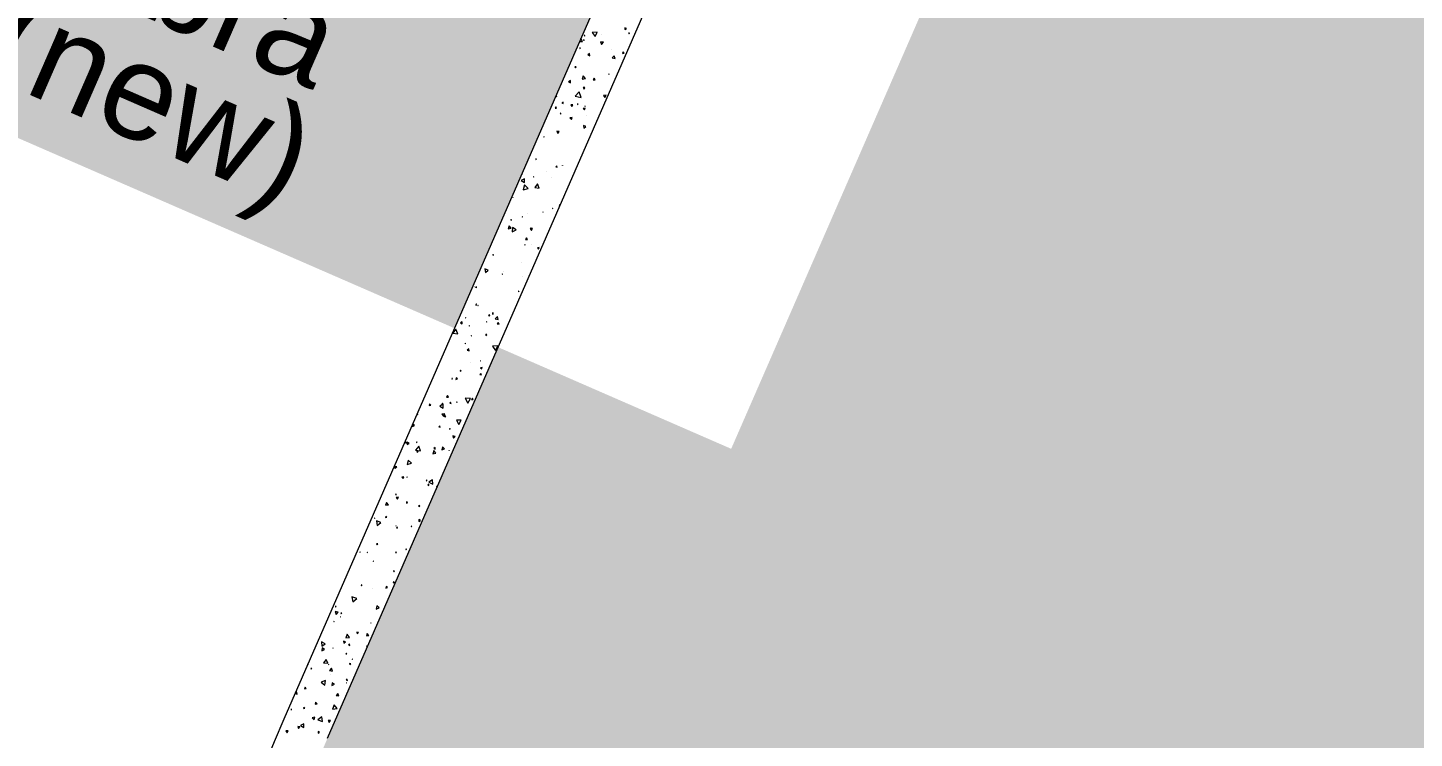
# Model space of a CAD drawing. Header units: millimetres. Extents: x -99530 to 1067232, y -97212 to 137997.
# Drawn here: x 70316 to 74678, y -38834 to -36597 of the extents above; entities that cross this region are included whole.
import ezdxf

# ---------------------------------------------------------------- set-up
doc = ezdxf.new("R2010")
doc.units = ezdxf.units.MM
doc.header["$MEASUREMENT"] = 0
for name, color, linetype, lineweight in [('New_A-20-M_Hard_Landscape-Phase 1_Pen_No__1', 7, 'Continuous', 13), ('New_A-20-M_Hard_Landscape-Phase 1_Pen_No__101', 252, 'Continuous', 15), ('New_A-20-M_Hard_Landscape-Phase 1_Pen_No__143', 254, 'Continuous', 0)]:
    doc.layers.add(name, color=color, linetype=linetype, lineweight=lineweight)
doc.layers.add('New_A-20-M_Hard_Landscape-Phase 1_Pen_No__102', color=7, linetype='Continuous', lineweight=15, true_color=0xcccccc)
doc.layers.add('New_A-20-M_Hard_Landscape-Phase 1_Pen_No__142', color=7, linetype='Continuous', lineweight=0, true_color=0xeeeeee)
doc.styles.add('GENERATED_STYLE_4', font='')
doc.styles.get('GENERATED_STYLE_4').set_extended_font_data('Swis721 BT')

# ---------------------------------------------------------------- blocks, each defined once
blk = doc.blocks.new('*X178')
at = {"layer": 'New_A-20-M_Hard_Landscape-Phase 1_Pen_No__101', "linetype": 'Continuous'}
for p, q in [((72199, -36600), (72194, -36597.7)), ((72194, -36597.7), (72194.5, -36603.2)), ((72051.4, -36640.8), (72061.4, -36640.4)), ((72061.4, -36640.4), (72055.6, -36631.1)), ((72064, -36635.6), (72065.1, -36637.5)), ((72066.2, -36635.6), (72064, -36635.6)), ((72065.1, -36637.5), (72066.2, -36635.6)), ((72068.1, -36621.4), (72066.1, -36622.2)), ((72066.1, -36622.2), (72067.8, -36623.6)), ((72067.8, -36623.6), (72068.1, -36621.4)), ((72106.7, -36611), (72091.1, -36612.6)), ((72091.1, -36612.6), (72100.3, -36625.3)), ((72100.3, -36625.3), (72106.7, -36611)), ((72126.6, -36642.9), (72117.6, -36641.5)), ((72117.6, -36641.5), (72120.9, -36650)), ((72120.5, -36619.7), (72120.4, -36619.7)), ((72120.4, -36619.7), (72120.5, -36619.8)), ((72120.5, -36619.8), (72120.5, -36619.7)), ((72194.5, -36603.2), (72199, -36600)), ((72209.1, -36614.5), (72206.5, -36614)), ((72206.5, -36614), (72207.4, -36616.5)), ((72207.4, -36616.5), (72209.1, -36614.5)), ((72053, -36660.8), (72052.8, -36662.4)), ((72052.8, -36662.4), (72054.3, -36661.8)), ((72054.3, -36661.8), (72053, -36660.8)), ((72082.9, -36678.8), (72077.7, -36683.1)), ((72077.7, -36683.1), (72084, -36685.5)), ((72084, -36685.5), (72082.9, -36678.8)), ((72120.9, -36650), (72126.6, -36642.9)), ((72151.3, -36666.7), (72151.1, -36666.8)), ((72151.1, -36666.8), (72151.3, -36666.9)), ((72151.3, -36666.9), (72151.3, -36666.7)), ((72188.6, -36673.4), (72186.4, -36678.3)), ((72186.4, -36678.3), (72191.7, -36677.8)), ((72191.7, -36677.8), (72188.6, -36673.4)), ((72041.2, -36720.3), (72036.9, -36720.4)), ((72036.9, -36720.4), (72039.1, -36724.1)), ((72039.1, -36724.1), (72041.2, -36720.3)), ((72160.9, -36685.7), (72154.2, -36692.5)), ((72154.2, -36692.5), (72163.4, -36694.8)), ((72163.4, -36694.8), (72160.9, -36685.7)), ((72023.2, -36763.8), (72017, -36767.7)), ((72017, -36767.7), (72023.4, -36771.1)), ((72023.4, -36771.1), (72023.2, -36763.8)), ((72063, -36749.1), (72059.7, -36759.6)), ((72059.7, -36759.6), (72070.5, -36757.2)), ((72070.5, -36757.2), (72063, -36749.1)), ((72097.3, -36756.1), (72094.5, -36761.5)), ((72094.5, -36761.5), (72100.6, -36761.2)), ((72100.6, -36761.2), (72097.3, -36756.1)), ((72145.2, -36743), (72143.3, -36743.9)), ((72143.3, -36743.9), (72145.1, -36745.1)), ((72145.1, -36745.1), (72145.2, -36743)), ((71979.8, -36813), (71977.9, -36813)), ((71977.9, -36813), (71978.9, -36814.7)), ((71978.9, -36814.7), (71979.8, -36813)), ((72050.6, -36798.7), (72037.9, -36812.8)), ((72037.9, -36812.8), (72056.5, -36816.8)), ((72056.5, -36816.8), (72050.6, -36798.7)), ((72068.2, -36785.9), (72063.2, -36785.9)), ((72063.2, -36785.9), (72065.7, -36790.3)), ((72065.7, -36790.3), (72068.2, -36785.9)), ((72135.4, -36810.2), (72127.2, -36810.3)), ((72127.2, -36810.3), (72131.4, -36817.3)), ((72131.4, -36817.3), (72135.4, -36810.2)), ((71967.5, -36833.1), (71968.2, -36833.3)), ((71968.2, -36833.3), (71967.9, -36832.1)), ((71976.7, -36846.9), (71974.5, -36850.8)), ((71974.5, -36850.8), (71978.9, -36850.7)), ((71978.9, -36850.7), (71976.7, -36846.9)), ((71999.6, -36832.2), (71996.4, -36834.3)), ((71996.4, -36834.3), (71999.8, -36836)), ((71999.8, -36836), (71999.6, -36832.2)), ((72030.3, -36840.2), (72024.5, -36840.3)), ((72024.5, -36840.3), (72027.5, -36845.2)), ((72027.5, -36845.2), (72030.3, -36840.2)), ((72045.7, -36836.5), (72045.1, -36839)), ((72045.1, -36839), (72047.6, -36838.2)), ((72047.6, -36838.2), (72045.7, -36836.5)), ((72069.1, -36850.3), (72063.5, -36851.2)), ((72063.5, -36851.2), (72067, -36855.7)), ((72067, -36855.7), (72069.1, -36850.3)), ((72069.2, -36844.4), (72068, -36844.5)), ((72068, -36844.5), (72068.6, -36845.5)), ((72068.6, -36845.5), (72069.2, -36844.4)), ((71992.9, -36866.5), (71990.4, -36867.9)), ((71990.4, -36867.9), (71992.9, -36869.4)), ((71992.9, -36869.4), (71992.9, -36866.5)), ((72028.7, -36879.7), (72021.4, -36880.9)), ((72021.4, -36880.9), (72026.1, -36886.7)), ((72026.1, -36886.7), (72028.7, -36879.7)), ((72072.1, -36874.3), (72072.4, -36874.9)), ((72072.8, -36874.4), (72072.1, -36874.3)), ((72072.4, -36874.9), (72072.8, -36874.4)), ((71940.1, -36940.6), (71938.8, -36941)), ((71938.8, -36941), (71939.8, -36941.9)), ((71939.8, -36941.9), (71940.1, -36940.6)), ((71979.8, -36922.8), (71982.8, -36930.6)), ((71988, -36924.2), (71979.8, -36922.8)), ((71982.8, -36930.6), (71988, -36924.2)), ((72063.7, -36905.2), (72064.8, -36913.8)), ((72071.7, -36908.6), (72063.7, -36905.2)), ((72064.8, -36913.8), (72071.7, -36908.6)), ((71914.3, -37010.1), (71914.1, -37012.2)), ((71914.1, -37012.2), (71916, -37011.2)), ((71916, -37011.2), (71914.3, -37010.1)), ((71979.7, -37031.9), (71976.8, -37035.8)), ((71981.6, -37036.4), (71979.7, -37031.9)), ((71998.1, -37031.6), (71997.6, -37032.2)), ((71997.6, -37032.2), (71998.4, -37032.3)), ((71998.4, -37032.3), (71998.1, -37031.6)), ((71878.2, -37072.6), (71868.4, -37078.8)), ((71869.7, -37057.6), (71869.6, -37059.2)), ((71869.6, -37059.2), (71871, -37058.5)), ((71871, -37058.5), (71869.7, -37057.6)), ((71878.7, -37084.1), (71878.2, -37072.6)), ((71906.7, -37066.3), (71906.4, -37067.4)), ((71906.4, -37067.4), (71907.5, -37067.1)), ((71907.5, -37067.1), (71906.7, -37066.3)), ((71948.1, -37050.8), (71947.7, -37050.9)), ((71947.7, -37050.9), (71947.9, -37051.2)), ((71947.9, -37051.2), (71948.1, -37050.8)), ((71963.7, -37068.6), (71963.7, -37068.5)), ((71963.7, -37068.5), (71963.7, -37068.6)), ((71963.7, -37068.6), (71963.7, -37068.6)), ((71976.8, -37035.8), (71981.6, -37036.4)), ((71868.4, -37078.8), (71878.7, -37084.1)), ((71878.3, -37091.9), (71874.2, -37108.1)), ((71874.2, -37108.1), (71890.3, -37103.5)), ((71890.3, -37103.5), (71878.3, -37091.9)), ((71919.5, -37088.9), (71910.6, -37100)), ((71910.6, -37100), (71924.6, -37102.1)), ((71924.6, -37102.1), (71919.5, -37088.9)), ((71842.2, -37131.1), (71841.3, -37131.6)), ((71841.3, -37131.6), (71842.2, -37132.1)), ((71842.2, -37132.1), (71842.2, -37131.1)), ((71988.2, -37154.4), (71986.2, -37165.1)), ((71986.2, -37165.1), (71986.4, -37165.1)), ((71990.3, -37156.2), (71988.2, -37154.4)), ((71836.9, -37201.1), (71835.1, -37202.7)), ((71835.1, -37202.7), (71837.4, -37203.5)), ((71837.4, -37203.5), (71836.9, -37201.1)), ((71872, -37193.2), (71871, -37192.9)), ((71871, -37192.9), (71871.2, -37193.9)), ((71871.2, -37193.9), (71872, -37193.2)), ((71887.2, -37183), (71886.8, -37183)), ((71886.8, -37183), (71887, -37183.3)), ((71887, -37183.3), (71887.2, -37183)), ((71936.4, -37177.6), (71936.4, -37178.1)), ((71936.7, -37177.9), (71936.4, -37177.6)), ((71936.4, -37178.1), (71936.7, -37177.9)), ((71967.4, -37166.7), (71966.3, -37166.7)), ((71966.3, -37166.7), (71966.9, -37167.6)), ((71966.9, -37167.6), (71967.4, -37166.7)), ((71830.6, -37221.1), (71827, -37230.2)), ((71827, -37230.2), (71836.7, -37228.8)), ((71836.7, -37228.8), (71830.6, -37221.1)), ((71841.1, -37225.9), (71840, -37239.7)), ((71840, -37239.7), (71852.5, -37233.8)), ((71852.5, -37233.8), (71841.1, -37225.9)), ((71903.2, -37229), (71896.3, -37229.9)), ((71896.3, -37229.9), (71900.4, -37235.4)), ((71899.3, -37227.9), (71898.8, -37228.2)), ((71898.8, -37228.2), (71899.3, -37228.4)), ((71899.3, -37228.4), (71899.3, -37227.9)), ((71900.4, -37235.4), (71903.2, -37229)), ((71880.3, -37280.1), (71879.1, -37280.7)), ((71879.1, -37280.7), (71880.1, -37281.4)), ((71880.1, -37281.4), (71880.3, -37280.1)), ((71885.1, -37258.7), (71881.8, -37264.2)), ((71881.8, -37264.2), (71888.3, -37264.3)), ((71888.3, -37264.3), (71885.1, -37258.7)), ((71901.5, -37280.8), (71901.1, -37280.6)), ((71901.1, -37280.6), (71901.2, -37281)), ((71901.2, -37281), (71901.5, -37280.8)), ((71924.8, -37289.5), (71919.3, -37290.4)), ((71919.3, -37290.4), (71922.8, -37294.6)), ((71922.8, -37294.6), (71924.8, -37289.5)), ((71779.9, -37310.9), (71778.7, -37312.9)), ((71778.7, -37312.9), (71781.1, -37313)), ((71781.1, -37313), (71779.9, -37310.9)), ((71869, -37336.7), (71868.9, -37336.7)), ((71868.9, -37336.7), (71869, -37336.8)), ((71869, -37336.8), (71869, -37336.7)), ((71764.6, -37361), (71753.6, -37356.6)), ((71753.6, -37356.6), (71755.3, -37368.3)), ((71755.3, -37368.3), (71764.6, -37361)), ((71808.5, -37371.9), (71807.8, -37372.9)), ((71807.8, -37372.9), (71809, -37372.9)), ((71809, -37372.9), (71808.5, -37371.9)), ((71811.3, -37364.5), (71811.2, -37364.5)), ((71811.2, -37364.5), (71811.3, -37364.6)), ((71811.3, -37364.6), (71811.3, -37364.5)), ((71871.1, -37381.3), (71871.3, -37381.7)), ((71871.5, -37381.3), (71871.1, -37381.3)), ((71871.3, -37381.7), (71871.5, -37381.3)), ((71722.8, -37412.7), (71722.3, -37413.6)), ((71722.3, -37413.6), (71723.4, -37413.5)), ((71723.4, -37413.5), (71722.8, -37412.7)), ((71727.6, -37413.2), (71725.2, -37414.3)), ((71725.2, -37414.3), (71727.4, -37415.9)), ((71727.4, -37415.9), (71727.6, -37413.2)), ((71860.7, -37426.9), (71859.1, -37427.2)), ((71860.3, -37428.4), (71860.7, -37426.9)), ((71726.6, -37466.9), (71725.1, -37470.3)), ((71725.1, -37470.3), (71728.8, -37469.9)), ((71728.8, -37469.9), (71726.6, -37466.9)), ((71727.5, -37464.7), (71727, -37464.4)), ((71727, -37464.4), (71727, -37464.9)), ((71727, -37464.9), (71727.5, -37464.7)), ((71859.1, -37427.2), (71860.3, -37428.4)), ((71693.2, -37509.7), (71692.8, -37510.1)), ((71692.8, -37510.1), (71693.4, -37510.2)), ((71693.4, -37510.2), (71693.2, -37509.7)), ((71733.1, -37471.6), (71732.1, -37471)), ((71732.1, -37471), (71732.1, -37472.2)), ((71732.1, -37472.2), (71733.1, -37471.6)), ((71768.2, -37499.7), (71765.2, -37503.5)), ((71765.2, -37503.5), (71769.9, -37504.1)), ((71769.9, -37504.1), (71768.2, -37499.7)), ((71777.4, -37495.1), (71777.9, -37498.9)), ((71781, -37496.6), (71777.4, -37495.1)), ((71777.9, -37498.9), (71781, -37496.6)), ((71793.2, -37506), (71785.8, -37513.5)), ((71785.8, -37513.5), (71796, -37516.1)), ((71796, -37516.1), (71793.2, -37506)), ((71662.2, -37546.6), (71653.2, -37559.2)), ((71668.5, -37560.7), (71662.2, -37546.6)), ((71682.2, -37523.4), (71677.2, -37526.5)), ((71677.2, -37526.5), (71682.4, -37529.3)), ((71682.4, -37529.3), (71682.2, -37523.4)), ((71704.4, -37535), (71704, -37536.5)), ((71704, -37536.5), (71705.5, -37536.1)), ((71705.5, -37536.1), (71704.4, -37535)), ((71759.7, -37523.1), (71758.9, -37523.6)), ((71758.9, -37523.6), (71759.8, -37524)), ((71759.8, -37524), (71759.7, -37523.1)), ((71796, -37524.9), (71792.6, -37529.9)), ((71792.6, -37529.9), (71798.7, -37530.3)), ((71798.7, -37530.3), (71796, -37524.9)), ((71653.2, -37559.2), (71668.5, -37560.7)), ((71692.9, -37590.6), (71691.4, -37591.9)), ((71691.4, -37591.9), (71693.2, -37592.6)), ((71693.2, -37592.6), (71692.9, -37590.6)), ((71711, -37566.7), (71710.5, -37567.6)), ((71710.5, -37567.6), (71711.5, -37567.6)), ((71711.5, -37567.6), (71711, -37566.7)), ((71757, -37562.5), (71756.8, -37566.1)), ((71756.8, -37566.1), (71760, -37564.6)), ((71760, -37564.6), (71757, -37562.5)), ((71794.4, -37598.3), (71777.9, -37600.1)), ((71777.9, -37600.1), (71787.6, -37613.5)), ((71787.6, -37613.5), (71794.4, -37598.3)), ((71702.8, -37608.5), (71698.6, -37612.5)), ((71698.6, -37612.5), (71704.1, -37614.2)), ((71704.1, -37614.2), (71702.8, -37608.5)), ((71677.1, -37675.2), (71676.1, -37678.5)), ((71676.1, -37678.5), (71679.5, -37677.7)), ((71679.5, -37677.7), (71677.1, -37675.2)), ((71708.6, -37651.1), (71708.3, -37651.2)), ((71708.3, -37651.2), (71708.6, -37651.4)), ((71708.6, -37651.4), (71708.6, -37651.1)), ((71741.3, -37686.2), (71738.4, -37689.5)), ((71739.5, -37645.5), (71738.7, -37645.8)), ((71738.7, -37645.8), (71739.3, -37646.4)), ((71739.3, -37646.4), (71739.5, -37645.5)), ((71744.8, -37666.7), (71740.5, -37668.5)), ((71740.5, -37668.5), (71744.2, -37671.4)), ((71742.7, -37690.4), (71741.3, -37686.2)), ((71744.2, -37671.4), (71744.8, -37666.7)), ((71651.8, -37701.8), (71649.7, -37701.8)), ((71649.7, -37701.8), (71650.7, -37703.6)), ((71650.7, -37703.6), (71651.8, -37701.8)), ((71663.1, -37699.4), (71662, -37704.9)), ((71662, -37704.9), (71667.3, -37703.1)), ((71667.3, -37703.1), (71663.1, -37699.4)), ((71738.4, -37689.5), (71742.7, -37690.4)), ((71569.2, -37746.5), (71569.6, -37746.4)), ((71569.6, -37746.4), (71569.4, -37746.2)), ((71636.6, -37754.6), (71632.9, -37760.4)), ((71632.9, -37760.4), (71639.8, -37760.7)), ((71639.8, -37760.7), (71636.6, -37754.6)), ((71691.9, -37763.7), (71699.8, -37778.8)), ((71708.9, -37764.4), (71691.9, -37763.7)), ((71699.8, -37778.8), (71708.9, -37764.4)), ((71715, -37763.1), (71711.6, -37767.4)), ((71711.6, -37767.4), (71717, -37768.2)), ((71717, -37768.2), (71715, -37763.1)), ((71539.7, -37814.3), (71542.6, -37815.1)), ((71541.6, -37811.1), (71540.7, -37811.9)), ((71542.6, -37815.1), (71541.6, -37811.1)), ((71580, -37781.4), (71578.8, -37786.8)), ((71578.8, -37786.8), (71584.1, -37785.1)), ((71584.1, -37785.1), (71580, -37781.4)), ((71622.7, -37782.8), (71612, -37788.4)), ((71612, -37788.4), (71622.1, -37794.8)), ((71620.4, -37779.5), (71618.4, -37783.2)), ((71618.4, -37783.2), (71622.6, -37783)), ((71627.6, -37813), (71618.6, -37814.3)), ((71618.6, -37814.3), (71624.2, -37821.4)), ((71622.6, -37783), (71620.4, -37779.5)), ((71622.1, -37794.8), (71622.7, -37782.8)), ((71624.2, -37821.4), (71627.6, -37813)), ((71629.1, -37818), (71626.5, -37821.1)), ((71630.5, -37821.8), (71629.1, -37818)), ((71645.7, -37776.2), (71643.4, -37779.5)), ((71643.4, -37779.5), (71647.4, -37779.8)), ((71647.4, -37779.8), (71645.7, -37776.2)), ((71664.5, -37776.1), (71665.3, -37777.6)), ((71666.2, -37776.1), (71664.5, -37776.1)), ((71665.3, -37777.6), (71666.2, -37776.1)), ((71527, -37845.5), (71526.3, -37852.2)), ((71526.3, -37852.2), (71532.4, -37849.4)), ((71532.4, -37849.4), (71527, -37845.5)), ((71612.2, -37850.3), (71608.9, -37853.6)), ((71608.9, -37853.6), (71613.3, -37854.8)), ((71613.3, -37854.8), (71612.2, -37850.3)), ((71626.5, -37821.1), (71630.5, -37821.8)), ((71643.5, -37859), (71642.2, -37860.9)), ((71642.2, -37860.9), (71644.6, -37861)), ((71644.6, -37861), (71643.5, -37859)), ((71664.2, -37832.4), (71671.4, -37845.9)), ((71679.4, -37832.9), (71664.2, -37832.4)), ((71671.4, -37845.9), (71679.4, -37832.9)), ((71505.3, -37900.7), (71503.6, -37904.5)), ((71503.6, -37904.5), (71507.7, -37904.1)), ((71507.7, -37904.1), (71505.3, -37900.7)), ((71509.7, -37901.9), (71509.1, -37909.1)), ((71509.1, -37909.1), (71515.6, -37906)), ((71515.6, -37906), (71509.7, -37901.9)), ((71538.6, -37901.6), (71538.8, -37903.4)), ((71540.3, -37902.4), (71538.6, -37901.6)), ((71538.8, -37903.4), (71540.3, -37902.4)), ((71660.3, -37883.8), (71652.9, -37882.3)), ((71652.9, -37882.3), (71655.3, -37889.4)), ((71655.3, -37889.4), (71660.3, -37883.8)), ((71545.7, -37914.7), (71535.4, -37926.7)), ((71535.4, -37926.7), (71550.9, -37929.6)), ((71544.2, -37931.5), (71539.3, -37930.1)), ((71539.3, -37930.1), (71540.6, -37935)), ((71540.6, -37935), (71544.2, -37931.5)), ((71550.9, -37929.6), (71545.7, -37914.7)), ((71592.7, -37928.4), (71589.6, -37938.7)), ((71589.6, -37938.7), (71600, -37936.2)), ((71600, -37936.2), (71592.7, -37928.4)), ((71597, -37919.2), (71593.1, -37921.6)), ((71593.1, -37921.6), (71597.1, -37923.8)), ((71597.1, -37923.8), (71597, -37919.2)), ((71620.5, -37916.9), (71618.3, -37925.9)), ((71618.3, -37925.9), (71627.2, -37923.3)), ((71627.2, -37923.3), (71620.5, -37916.9)), ((71641.5, -37928.7), (71641.2, -37928.6)), ((71641.2, -37928.6), (71641.3, -37929)), ((71641.3, -37929), (71641.5, -37928.7)), ((71476.6, -37979.6), (71469.7, -37978.1)), ((71469.7, -37978.1), (71471.9, -37984.9)), ((71471.9, -37984.9), (71476.6, -37979.6)), ((71512.8, -37958.5), (71509.8, -37972.3)), ((71509.8, -37972.3), (71523.2, -37968.1)), ((71523.2, -37968.1), (71512.8, -37958.5)), ((71498.7, -38011.3), (71493, -38012.1)), ((71493, -38012.1), (71496.5, -38016.6)), ((71496.5, -38016.6), (71498.7, -38011.3)), ((71508.4, -38010.8), (71508.2, -38012.4)), ((71508.2, -38012.4), (71509.7, -38011.7)), ((71509.7, -38011.7), (71508.4, -38010.8)), ((71571.3, -38020.3), (71568.6, -38022.2)), ((71568.6, -38022.2), (71571.5, -38023.6)), ((71571.5, -38023.6), (71571.3, -38020.3)), ((71577.7, -38034.4), (71574.3, -38036.1)), ((71574.3, -38036.1), (71577.4, -38038.1)), ((71577.4, -38038.1), (71577.7, -38034.4)), ((71589.4, -38020.4), (71577.9, -38027.4)), ((71577.9, -38027.4), (71589.7, -38033.9)), ((71589.7, -38033.9), (71589.4, -38020.4)), ((71474.4, -38065), (71472.6, -38066.7)), ((71472.6, -38066.7), (71474.9, -38067.4)), ((71474.9, -38067.4), (71474.4, -38065)), ((71481.7, -38075.5), (71475.1, -38075.7)), ((71475.1, -38075.7), (71478.6, -38081.3)), ((71478.6, -38081.3), (71481.7, -38075.5)), ((71603.9, -38042.3), (71601.9, -38041.5)), ((71601.9, -38041.5), (71602.5, -38045.5)), ((71413.3, -38108.8), (71412.9, -38108.8)), ((71412.9, -38108.8), (71413.1, -38109.1)), ((71413.1, -38109.1), (71413.3, -38108.8)), ((71444.2, -38091.6), (71440.8, -38100.5)), ((71440.8, -38100.5), (71450.3, -38099)), ((71450.3, -38099), (71444.2, -38091.6)), ((71507.2, -38089.5), (71506.9, -38094)), ((71506.9, -38094), (71511, -38092)), ((71511, -38092), (71507.2, -38089.5)), ((71549, -38100.9), (71544.9, -38102)), ((71544.9, -38102), (71547.9, -38105)), ((71547.9, -38105), (71549, -38100.9)), ((71407.9, -38141.5), (71406.9, -38141.4)), ((71406.9, -38141.4), (71407.4, -38142.3)), ((71407.4, -38142.3), (71407.9, -38141.5)), ((71426.4, -38154.7), (71412.4, -38150)), ((71412.4, -38150), (71415.4, -38164.5)), ((71415.4, -38164.5), (71426.4, -38154.7)), ((71442.5, -38134.5), (71441.1, -38139.1)), ((71441.1, -38139.1), (71445.8, -38138)), ((71445.8, -38138), (71442.5, -38134.5)), ((71474.3, -38165.3), (71474, -38165.5)), ((71474, -38165.5), (71474.4, -38165.6)), ((71474.4, -38165.6), (71474.3, -38165.3)), ((71523.8, -38167), (71521.8, -38166.9)), ((71521.8, -38166.9), (71522.8, -38168.7)), ((71522.8, -38168.7), (71523.8, -38167)), ((71551.4, -38148.1), (71545.8, -38145.3)), ((71545.8, -38145.3), (71546.1, -38151.6)), ((71546.1, -38151.6), (71551.4, -38148.1)), ((71478.4, -38170), (71475.8, -38171.2)), ((71475.8, -38171.2), (71478.2, -38172.9)), ((71478.2, -38172.9), (71478.4, -38170)), ((71361.4, -38247.8), (71360.8, -38247.5)), ((71360.8, -38247.5), (71360.8, -38248.2)), ((71360.8, -38248.2), (71361.4, -38247.8)), ((71384.4, -38249.7), (71383.8, -38249.8)), ((71383.8, -38249.8), (71384.2, -38250.2)), ((71384.2, -38250.2), (71384.4, -38249.7)), ((71416.6, -38222.2), (71412.9, -38222.2)), ((71412.9, -38222.2), (71414.7, -38225.4)), ((71414.7, -38225.4), (71416.6, -38222.2)), ((71474.1, -38247.4), (71473, -38249.5)), ((71473, -38249.5), (71475.3, -38249.4)), ((71475.3, -38249.4), (71474.1, -38247.4)), ((71507.4, -38239.1), (71504.7, -38239)), ((71504.7, -38239), (71506, -38241.4)), ((71506, -38241.4), (71507.4, -38239.1)), ((71402.8, -38276.7), (71403.3, -38277.6)), ((71403.8, -38276.7), (71402.8, -38276.7)), ((71403.3, -38277.6), (71403.8, -38276.7)), ((71466.1, -38340.7), (71465.6, -38345.2)), ((71469.7, -38343.4), (71466.1, -38340.7)), ((71469.9, -38307.8), (71466.7, -38307.5)), ((71466.7, -38307.5), (71468.1, -38310.4)), ((71468.1, -38310.4), (71469.9, -38307.8)), ((71367.1, -38351.4), (71364.5, -38351.8)), ((71364.5, -38351.8), (71366.1, -38353.8)), ((71366.1, -38353.8), (71367.1, -38351.4)), ((71399.4, -38362.5), (71399.3, -38362.8)), ((71399.3, -38362.8), (71399.6, -38362.7)), ((71399.6, -38362.7), (71399.4, -38362.5)), ((71442.9, -38356.8), (71442.6, -38362)), ((71442.6, -38362), (71447.3, -38359.7)), ((71447.3, -38359.7), (71442.9, -38356.8)), ((71465.6, -38345.2), (71469.7, -38343.4)), ((71286.4, -38419.4), (71283.6, -38418.6)), ((71283.6, -38418.6), (71284.3, -38421.5)), ((71284.3, -38421.5), (71286.4, -38419.4)), ((71350.7, -38394), (71335.4, -38388.6)), ((71335.4, -38388.6), (71338.4, -38404.5)), ((71338.4, -38404.5), (71350.7, -38394)), ((71413.4, -38416.8), (71411.5, -38427.3)), ((71411.5, -38427.3), (71421.5, -38423.8)), ((71421.5, -38423.8), (71413.4, -38416.8)), ((71279.3, -38465.5), (71278.5, -38466.8)), ((71278.5, -38466.8), (71279.9, -38466.9)), ((71279.9, -38466.9), (71279.3, -38465.5)), ((71292.2, -38436.7), (71282.5, -38434.8)), ((71282.5, -38434.8), (71285.7, -38444.1)), ((71285.7, -38444.1), (71292.2, -38436.7)), ((71300.5, -38451.7), (71299.8, -38451.4)), ((71299.8, -38451.4), (71299.9, -38452.2)), ((71299.9, -38452.2), (71300.5, -38451.7)), ((71300.9, -38440.4), (71302.1, -38442.5)), ((71303.3, -38440.4), (71300.9, -38440.4)), ((71302.1, -38442.5), (71303.3, -38440.4)), ((71395.5, -38470.9), (71394.9, -38470.7)), ((71394.9, -38470.7), (71395, -38471.3)), ((71395, -38471.3), (71395.5, -38470.9)), ((71320.6, -38506.9), (71316, -38518.4)), ((71316, -38518.4), (71328.3, -38516.6)), ((71328.3, -38516.6), (71320.6, -38506.9)), ((71350.8, -38500.1), (71352.5, -38505.7)), ((71356.4, -38501.5), (71350.8, -38500.1)), ((71352.5, -38505.7), (71356.4, -38501.5)), ((71383.8, -38504.6), (71381.5, -38511.4)), ((71381.5, -38511.4), (71388.5, -38510.1)), ((71388.5, -38510.1), (71383.8, -38504.6)), ((71239.4, -38530.9), (71240.4, -38543.9)), ((71251.1, -38536.5), (71239.4, -38530.9)), ((71240.4, -38543.9), (71251.1, -38536.5)), ((71241.7, -38549.7), (71240.9, -38558.9)), ((71240.9, -38558.9), (71249.2, -38555)), ((71249.2, -38555), (71241.7, -38549.7)), ((71276.5, -38550.2), (71275.8, -38550.5)), ((71275.8, -38550.5), (71276.4, -38550.9)), ((71276.4, -38550.9), (71276.5, -38550.2)), ((71315.1, -38530.4), (71308.7, -38528.2)), ((71308.7, -38528.2), (71310, -38534.9)), ((71310, -38534.9), (71315.1, -38530.4)), ((71328.4, -38537.3), (71324.5, -38540)), ((71324.5, -38540), (71328.8, -38542.1)), ((71328.8, -38542.1), (71328.4, -38537.3)), ((71382, -38543.6), (71381.7, -38543.8)), ((71381.7, -38543.8), (71382, -38544)), ((71382, -38544), (71382, -38543.6)), ((71196.2, -38602), (71199, -38600)), ((71199, -38600), (71197.4, -38599.3)), ((71254.4, -38586.2), (71246.6, -38596.5)), ((71246.6, -38596.5), (71259.5, -38598.1)), ((71259.5, -38598.1), (71254.4, -38586.2)), ((71262.8, -38602.4), (71261.5, -38602.1)), ((71261.5, -38602.1), (71261.9, -38603.4)), ((71261.9, -38603.4), (71262.8, -38602.4)), ((71318, -38566.1), (71316.6, -38568.8)), ((71316.6, -38568.8), (71319.6, -38568.7)), ((71319.6, -38568.7), (71318, -38566.1)), ((71328.3, -38598.7), (71329, -38603.1)), ((71332.5, -38600.2), (71328.3, -38598.7)), ((71329, -38603.1), (71332.5, -38600.2)), ((71337, -38584.8), (71336.2, -38585.5)), ((71336.2, -38585.5), (71337.2, -38585.9)), ((71337.2, -38585.9), (71337, -38584.8)), ((71209.1, -38614.5), (71206.5, -38614)), ((71206.5, -38614), (71207.4, -38616.5)), ((71207.4, -38616.5), (71209.1, -38614.5)), ((71271.3, -38613.7), (71265.1, -38620.6)), ((71265.1, -38620.6), (71274.2, -38622.5)), ((71269.1, -38634.1), (71269, -38634.5)), ((71269, -38634.5), (71269.4, -38634.4)), ((71269.4, -38634.4), (71269.1, -38634.1)), ((71274.2, -38622.5), (71271.3, -38613.7)), ((71321, -38647.8), (71317.2, -38650.3)), ((71321.3, -38652.4), (71321, -38647.8)), ((71160.9, -38685.7), (71158.7, -38687.9)), ((71163.4, -38694.8), (71160.9, -38685.7)), ((71188.6, -38673.4), (71186.4, -38678.3)), ((71186.4, -38678.3), (71191.7, -38677.8)), ((71191.7, -38677.8), (71188.6, -38673.4)), ((71252, -38652.7), (71238.8, -38657.8)), ((71238.8, -38657.8), (71249.8, -38666.7)), ((71249.8, -38666.7), (71252, -38652.7)), ((71273.6, -38659.1), (71272.8, -38668.1)), ((71272.8, -38668.1), (71281, -38664.2)), ((71281, -38664.2), (71273.6, -38659.1)), ((71317.2, -38650.3), (71321.3, -38652.4)), ((71319.1, -38659.4), (71318.8, -38659.5)), ((71318.8, -38659.5), (71319, -38659.7)), ((71319, -38659.7), (71319.1, -38659.4)), ((71156.5, -38693), (71163.4, -38694.8)), ((71221.1, -38720.6), (71219.4, -38727.1)), ((71219.4, -38727.1), (71226, -38725.3)), ((71226, -38725.3), (71221.1, -38720.6)), ((71279.6, -38729.1), (71274.1, -38742.8)), ((71288.8, -38740.7), (71279.6, -38729.1)), ((71291, -38692.9), (71286.2, -38699.7)), ((71286.2, -38699.7), (71294.5, -38700.5)), ((71294.5, -38700.5), (71291, -38692.9)), ((71145.2, -38743), (71143.3, -38743.9)), ((71143.3, -38743.9), (71145.1, -38745.1)), ((71145.1, -38745.1), (71145.2, -38743)), ((71184.4, -38737.1), (71183.4, -38740.7)), ((71183.4, -38740.7), (71187, -38739.8)), ((71187, -38739.8), (71184.4, -38737.1)), ((71219.1, -38767.8), (71210.4, -38770.1)), ((71210.4, -38770.1), (71216.8, -38776.4)), ((71216.8, -38776.4), (71219.1, -38767.8)), ((71240.5, -38766.1), (71228.6, -38776.4)), ((71228.6, -38776.4), (71243.4, -38781.6)), ((71243.4, -38781.6), (71240.5, -38766.1)), ((71260.4, -38777.8), (71263.9, -38784.6)), ((71268.1, -38778.2), (71260.4, -38777.8)), ((71263.9, -38784.6), (71268.1, -38778.2)), ((71274.1, -38742.8), (71288.8, -38740.7)), ((71135.4, -38810.2), (71127.2, -38810.3)), ((71127.2, -38810.3), (71131.4, -38817.3)), ((71131.4, -38817.3), (71135.4, -38810.2)), ((71165, -38796.8), (71167.5, -38803.4)), ((71172, -38797.9), (71165, -38796.8)), ((71167.5, -38803.4), (71172, -38797.9)), ((71184.1, -38788.3), (71173.8, -38794.2)), ((71173.8, -38794.2), (71184, -38800.2)), ((71184, -38800.2), (71184.1, -38788.3)), ((71229.4, -38812.9), (71229.2, -38817.7)), ((71229.2, -38817.7), (71233.4, -38815.5)), ((71233.4, -38815.5), (71229.4, -38812.9))]:
    blk.add_line(p, q, dxfattribs=at)
blk = doc.blocks.new('Fill_1_1', base_point=(0, 0))
at = {"layer": 'New_A-20-M_Hard_Landscape-Phase 1_Pen_No__1', "linetype": 'Continuous'}
for p, q in [((78759.7, -21256.4), (71121.1, -38774.2)), ((71258.6, -38834.1), (78897.2, -21316.3))]:
    blk.add_line(p, q, dxfattribs=at)
blk.add_arc((76621, -41172.4), 6000, 156.44041, 246.44041, dxfattribs=at)
at = {"layer": 'New_A-20-M_Hard_Landscape-Phase 1_Pen_No__101', "linetype": 'Continuous'}
blk.add_blockref('*X178', (0, 0), dxfattribs=at)

msp = doc.modelspace()

# ---------------------------------------------------------------- hatches: boundary and pattern name
at = {"layer": 'New_A-20-M_Hard_Landscape-Phase 1_Pen_No__102', "linetype": 'Continuous'}
msp.add_hatch(color=256, dxfattribs=at).paths.add_polyline_path([(71258.6, -38834.1, 0.380119), (73668.7, -46222.8), (73972.3, -45526.7), (75072.3, -46006.3), (74752.5, -46739.6), (75414.7, -47028.4), (76837.6, -44682.7), (76419, -39613.7), (77415.8, -36877.9), (77531.2, -36613.2), (73807.7, -34989.6), (72528.7, -37922.9), (71795.4, -37603.1)])
at = {"layer": 'New_A-20-M_Hard_Landscape-Phase 1_Pen_No__142', "linetype": 'Continuous'}
msp.add_hatch(color=256, dxfattribs=at).paths.add_polyline_path([(67991.3, -35944.4), (71657.9, -37543.2), (72936.9, -34609.9), (72753.6, -34530), (78576.4, -21176.4), (75093.2, -19657.5), (69804.9, -31785.1), (70063.3, -31882.1), (69849.5, -32451.1), (69561.7, -32343)])
at = {"layer": 'New_A-20-M_Hard_Landscape-Phase 1_Pen_No__143', "linetype": 'Continuous'}
msp.add_hatch(color=256, dxfattribs=at).paths.add_polyline_path([(72007, -34204.4), (70727.9, -37137.7), (71369.6, -37417.5), (72648.6, -34484.2)])

# ---------------------------------------------------------------- block references
at = {"layer": 'New_A-20-M_Hard_Landscape-Phase 1_Pen_No__101', "linetype": 'Continuous'}
msp.add_blockref('Fill_1_1', (0, 0), dxfattribs=at)

# ---------------------------------------------------------------- texts
at = {"layer": 'New_A-20-M_Hard_Landscape-Phase 1_Pen_No__1', "linetype": 'Continuous', "insert": (69844.1, -36699), "char_height": 300, "width": 3321.891, "attachment_point": 8, "rotation": 336.4404, "line_spacing_factor": 0.739244, "style": 'GENERATED_STYLE_4'}
msp.add_mtext('\\A1;{\\fSwis721 BT|b0|i0|c0|p34;Painted zebra crossing (new)}', dxfattribs=at)

doc.saveas('drawing.dxf')
